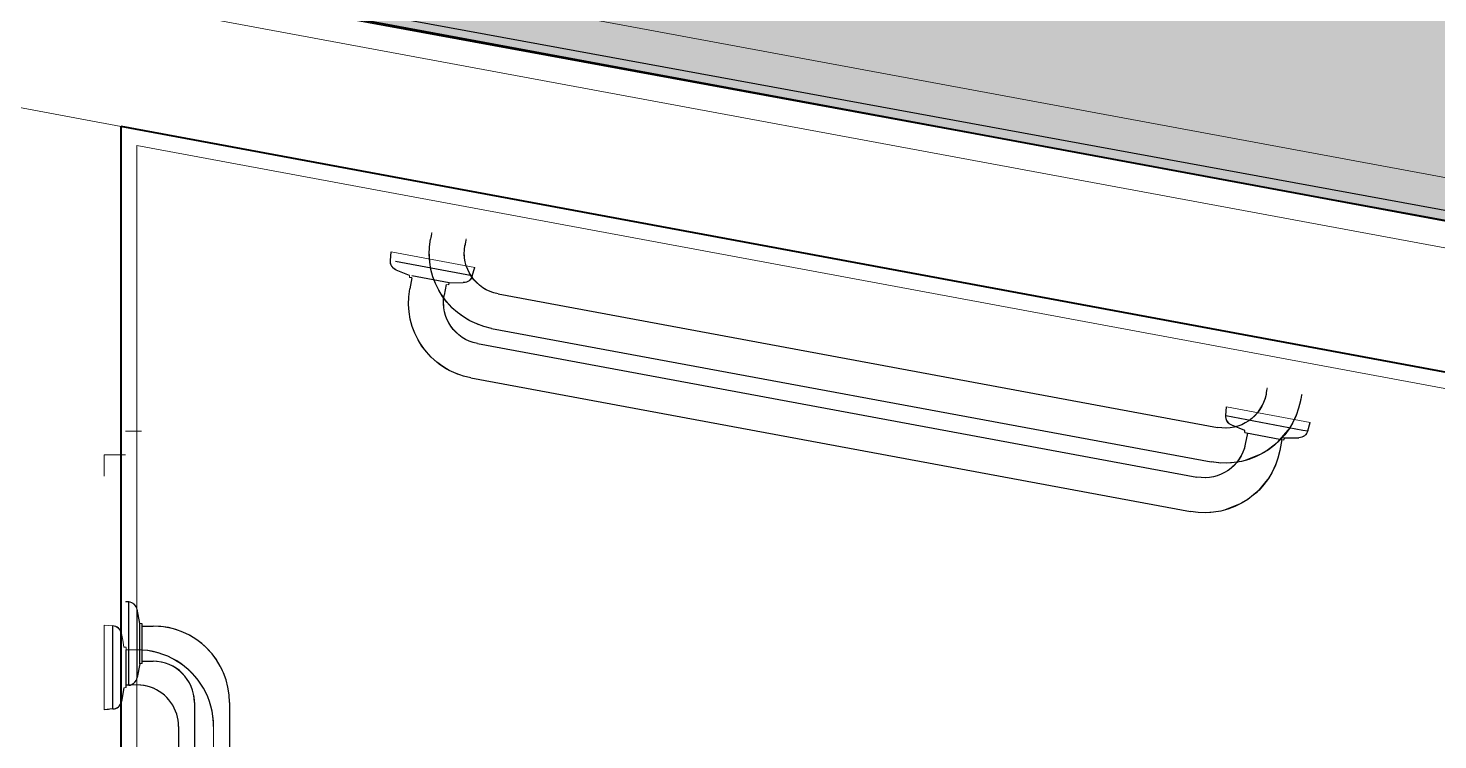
# Model space of a CAD drawing. Extents: x -14.2 to 52.3, y 3.7 to 90.9.
# Drawn here: x 28.805 to 30.132, y 26.571 to 27.241 of the extents above; entities that cross this region are included whole.
import ezdxf

# ---------------------------------------------------------------- set-up
doc = ezdxf.new("R2010")
doc.units = 0
for name, color, linetype in [('FOR_CONTROL', 2, 'Continuous'), ('limpo_PINI-PSG-PE-0102-LAZ-R00$0$PA_EXTE_3', 3, 'Continuous'), ('limpo_PINI-PSG-PE-0102-LAZ-R00$0$XR_ARQT', 7, 'Continuous'), ('XR_ARQT', 7, 'Continuous')]:
    doc.layers.add(name, color=color, linetype=linetype)
for name, color, linetype, lineweight, true_color in [('limpo_PINI-PSG-PE-0102-LAZ-R00$0$0-19', 7, 'Continuous', 25, 0x999999), ('limpo_PINI-PSG-PE-0102-LAZ-R00$0$0-8', 7, 'Continuous', 5, 0x999999), ('PA_VEGE_FOR_WEPA', 7, 'Continuous', 0, 0xffcf3d)]:
    doc.layers.add(name, color=color, linetype=linetype, lineweight=lineweight, true_color=true_color)
for name, color, linetype, lineweight in [('limpo_PINI-PSG-PE-0102-LAZ-R00$0$0-20', 7, 'Continuous', 5), ('limpo_PINI-PSG-PE-0102-LAZ-R00$0$A-DETL', 1, 'Continuous', 5), ('limpo_PINI-PSG-PE-0102-LAZ-R00$0$A-WALL', 1, 'Continuous', 5), ('limpo_PINI-PSG-PE-0102-LAZ-R00$0$A-WALL-FNSH', 1, 'Continuous', 40), ('limpo_PINI-PSG-PE-0102-LAZ-R00$0$LAYOUT_AMB_LAZ_dwg', 8, 'Continuous', 5)]:
    doc.layers.add(name, color=color, linetype=linetype, lineweight=lineweight)
doc.layers.add('PA_VEGE_AUX2', color=6, linetype='Continuous', plot=False)

# ---------------------------------------------------------------- blocks, each defined once
blk = doc.blocks.new('limpo_PINI-PSG-PE-0102-LAZ-R00$0$LAZ GERAL - PNE_dwg-25011385-009 - PRE - PAV_ LAZER - GERAL')
at = {"layer": 'limpo_PINI-PSG-PE-0102-LAZ-R00$0$0-19'}
for points in [[(7.5574, 2.2168), (7.5569, 2.2143), (7.5565, 2.2117), (7.5565, 2.2117)], [(7.5899, 2.2108), (7.5894, 2.2082), (7.5889, 2.2057), (7.5889, 2.2057)], [(7.6201, 2.1603), (7.6201, 2.1603), (8.2975, 2.0346), (8.2975, 2.0346)], [(7.614, 2.1278), (7.614, 2.1278), (8.2915, 2.0021), (8.2915, 2.0021)], [(8.3441, 2.0708), (8.3436, 2.0683), (8.3432, 2.0657), (8.3432, 2.0657)], [(8.3756, 2.0597), (8.3684, 2.0206), (8.3306, 1.9949), (8.2915, 2.0021)], [(8.3432, 2.0657), (8.3392, 2.0446), (8.3189, 2.0306), (8.2975, 2.0346)], [(8.3766, 2.0648), (8.3761, 2.0622), (8.3756, 2.0597), (8.3756, 2.0597)], [(7.2725, 1.8703), (7.2725, 1.8703), (7.2712, 1.8704), (7.2697, 1.8705)], [(7.2804, 1.863), (7.2795, 1.8669), (7.2764, 1.8698), (7.2722, 1.8703)], [(7.2725, 1.8655), (7.2725, 1.8655), (7.2725, 1.8703), (7.2725, 1.8703)], [(7.2725, 1.7919), (7.2725, 1.7919), (7.2725, 1.8655), (7.2725, 1.8655)], [(7.2804, 1.8593), (7.2804, 1.8593), (7.2804, 1.8633), (7.2804, 1.8633)], [(7.2829, 1.85), (7.2829, 1.85), (7.2804, 1.8633), (7.2804, 1.8633)], [(7.2804, 1.799), (7.2804, 1.799), (7.2804, 1.8593), (7.2804, 1.8593)], [(7.2829, 1.8478), (7.2829, 1.8478), (7.2829, 1.85), (7.2829, 1.85)], [(7.2849, 1.8497), (7.2849, 1.8497), (7.2829, 1.85), (7.2829, 1.85)], [(7.2829, 1.8119), (7.2829, 1.8119), (7.2829, 1.8478), (7.2829, 1.8478)], [(7.2849, 1.8475), (7.2849, 1.8475), (7.2849, 1.8497), (7.2849, 1.8497)], [(7.2849, 1.8475), (7.2849, 1.8475), (7.2953, 1.8475), (7.2953, 1.8475)], [(7.2849, 1.8122), (7.2849, 1.8122), (7.2849, 1.8475), (7.2849, 1.8475)], [(7.2829, 1.8119), (7.2829, 1.8119), (7.2804, 1.799), (7.2804, 1.799)], [(7.2849, 1.8122), (7.2849, 1.8122), (7.2829, 1.8119), (7.2829, 1.8119)], [(7.2849, 1.8145), (7.2849, 1.8145), (7.2953, 1.8145), (7.2953, 1.8145)], [(7.2725, 1.7919), (7.2725, 1.7919), (7.2712, 1.7918), (7.2697, 1.7916)], [(7.2725, 1.7919), (7.2764, 1.7919), (7.2795, 1.795), (7.2804, 1.799)], [(7.3342, 1.7756), (7.3342, 1.7756), (7.3342, 1.0865), (7.3342, 1.0865)], [(7.3672, 1.7756), (7.3672, 1.7756), (7.3672, 1.0865), (7.3672, 1.0865)]]:
    blk.add_open_spline(points, degree=3, dxfattribs=at)
for points in [[(7.614, 2.1278), (7.614, 2.1278), (7.5749, 2.1351), (7.5492, 2.1726), (7.5565, 2.2117)], [(7.6201, 2.1603), (7.6201, 2.1603), (7.599, 2.1642), (7.585, 2.1846), (7.5889, 2.2057)], [(7.3672, 1.7756), (7.3672, 1.7756), (7.3672, 1.8153), (7.3351, 1.8475), (7.2953, 1.8475)], [(7.3342, 1.7756), (7.3342, 1.7756), (7.3342, 1.797), (7.3167, 1.8145), (7.2953, 1.8145)]]:
    blk.add_open_spline(points, degree=3, knots=[0.3333333, 0.3333333, 0.3333333, 0.3333333, 0.3333333, 1, 1, 1, 1], dxfattribs=at)
at = {"layer": 'limpo_PINI-PSG-PE-0102-LAZ-R00$0$0-20', "flags": 128}
for points in [[(8.3768, 2.0659), (8.3756, 2.0597), (8.3746, 2.0552), (8.3728, 2.0491), (8.3689, 2.04), (8.3655, 2.0341), (8.3538, 2.0202), (8.3415, 2.011), (8.3209, 2.0027), (8.3108, 2.0012), (8.3007, 2.001), (8.2915, 2.0021), (7.614, 2.1278), (7.6011, 2.1315), (7.5912, 2.1362), (7.5843, 2.1408), (7.5766, 2.1474), (7.5712, 2.1534), (7.5659, 2.1608), (7.5619, 2.1683), (7.5584, 2.1773), (7.5566, 2.1845), (7.5554, 2.1935), (7.5553, 2.202), (7.5565, 2.2117), (7.5576, 2.2179)], [(7.59, 2.2119), (7.5889, 2.2057), (7.5883, 2.1998), (7.5885, 2.1946), (7.5889, 2.1912), (7.5899, 2.1873), (7.5916, 2.1829), (7.5937, 2.1788), (7.597, 2.1741), (7.6019, 2.169), (7.6043, 2.1671), (7.6078, 2.1648), (7.6124, 2.1626), (7.615, 2.1616), (7.6189, 2.1605), (7.6201, 2.1603), (8.2975, 2.0346), (8.306, 2.0339), (8.3125, 2.0347), (8.319, 2.0366), (8.3248, 2.0394), (8.3297, 2.0428), (8.3349, 2.0481), (8.3401, 2.0563), (8.3424, 2.0624), (8.3432, 2.0657), (8.3443, 2.0719)], [(7.3672, 1.0865), (7.3672, 1.7756), (7.366, 1.7889), (7.3631, 1.7996), (7.3599, 1.8072), (7.3549, 1.816), (7.35, 1.8224), (7.3436, 1.8289), (7.337, 1.8342), (7.3288, 1.8392), (7.322, 1.8424), (7.3133, 1.8452), (7.305, 1.8468), (7.2953, 1.8475), (7.2849, 1.8475), (7.2849, 1.8497), (7.2829, 1.85), (7.2816, 1.8566), (7.2804, 1.863), (7.2797, 1.865), (7.2787, 1.8667), (7.2775, 1.868), (7.2762, 1.869), (7.2746, 1.8697), (7.2734, 1.8701), (7.2725, 1.8703), (7.2693, 1.8705)], [(7.2693, 1.7916), (7.2725, 1.7919), (7.2746, 1.7922), (7.2776, 1.794), (7.2799, 1.7974), (7.2804, 1.799), (7.2829, 1.8119), (7.2849, 1.8122), (7.2849, 1.8145), (7.2953, 1.8145), (7.3012, 1.814), (7.3063, 1.8129), (7.3095, 1.8118), (7.3132, 1.8101), (7.3172, 1.8077), (7.3208, 1.8049), (7.3249, 1.8008), (7.329, 1.795), (7.3304, 1.7923), (7.332, 1.7884), (7.3334, 1.7835), (7.3339, 1.7808), (7.3342, 1.7768), (7.3342, 1.7756), (7.3342, 1.0865)]]:
    blk.add_lwpolyline(points, dxfattribs=at)
at = {"layer": 'limpo_PINI-PSG-PE-0102-LAZ-R00$0$0-8'}
blk.add_line((7.2843, 2.031), (7.2693, 2.031), dxfattribs=at)
blk = doc.blocks.new('limpo_PINI-PSG-PE-0102-LAZ-R00$0$LAYOUT_AMB_LAZ_dwg-2867451-5PPE_008_LAZER__P_A_0_09_')
at = {"color": 9, "lineweight": 5, "flags": 128}
for points in [[(38438, 21038.8), (38446.5, 21038.2), (38453, 21038.9), (38459.6, 21040.8), (38465.4, 21043.7), (38470.2, 21047.1), (38475.4, 21052.3), (38480.7, 21060.5), (38482.9, 21066.7), (38483.7, 21069.9), (38485.6, 21080.2), (38483.1, 21080.7), (38483.2, 21082.7), (38470.9, 21087.5), (38469.2, 21088.5), (38467.8, 21089.7), (38466.2, 21092), (38465.6, 21093.8), (38465.4, 21095.8), (38465.4, 21096.6), (38466.1, 21104.8), (38544.8, 21090.1), (38542.5, 21082.3), (38542.1, 21081.1), (38541.5, 21079.9), (38540.9, 21079), (38539.4, 21077.6), (38538.5, 21077), (38536.8, 21076.2), (38534.1, 21075.8), (38520.9, 21075.7), (38520, 21073.8), (38518, 21074.2), (38516.1, 21063.9), (38515.2, 21059.4), (38513.3, 21053.3), (38509.4, 21044.2), (38506, 21038.3), (38494.4, 21024.4), (38482, 21015.2), (38461.5, 21007), (38451.3, 21005.4), (38441.2, 21005.3), (38432, 21006.4), (37754.6, 21132.1), (37741.6, 21135.8), (37731.7, 21140.5), (37724.8, 21145), (37717.1, 21151.6), (37711.7, 21157.6), (37706.5, 21165), (37702.4, 21172.5), (37699, 21181.5), (37697.1, 21188.7), (37695.9, 21197.8), (37695.8, 21206.3), (37697, 21215.9), (37698.9, 21226.2), (37696.7, 21226.6), (37696.8, 21228.6), (37690.5, 21231.1), (37684.5, 21233.5), (37682.6, 21234.5), (37681.1, 21235.8), (37680.1, 21237.2), (37679.4, 21238.7), (37678.9, 21240.4), (37678.7, 21241.6), (37678.7, 21242.6), (37679.6, 21250.7), (37758.1, 21236.1), (37756.9, 21232.2)], [(37755.8, 21228.3), (37755.1, 21226.2), (37752.8, 21223.5), (37749, 21222), (37747.4, 21221.8), (37734.2, 21221.6), (37733.6, 21219.8), (37731.3, 21220.2), (37729.4, 21209.9), (37728.8, 21204), (37729, 21198.8), (37729.5, 21195.5), (37730.4, 21191.6), (37732.1, 21187.2), (37734.2, 21183.1), (37737.5, 21178.3), (37742.5, 21173.2), (37744.8, 21171.3), (37748.3, 21169.1), (37752.9, 21166.8), (37755.5, 21165.8), (37759.4, 21164.8), (37760.6, 21164.5)], [(37429.3, 21059.6), (37409.3, 21059.6), (37409.3, 21039.6)], [(37512.3, 20115.1), (37512.3, 20804.1), (37511, 20817.5), (37508.2, 20828.1), (37505, 20835.8), (37499.9, 20844.5), (37495, 20850.9), (37488.7, 20857.5), (37482, 20862.8), (37473.8, 20867.8), (37467.1, 20871), (37458.4, 20873.8), (37450.1, 20875.4), (37440.4, 20876.1), (37429.9, 20876.1), (37429.9, 20878.3), (37427.9, 20878.6), (37426.7, 20885.2), (37425.4, 20891.6), (37424.8, 20893.6), (37423.7, 20895.3), (37422.5, 20896.6), (37421.2, 20897.5), (37419.6, 20898.3), (37418.5, 20898.7), (37417.5, 20898.9), (37409.3, 20899.5), (37409.3, 20819.6), (37413.4, 20820.1)], [(37417.5, 20820.5), (37419.6, 20820.8), (37422.7, 20822.6), (37424.9, 20826), (37425.4, 20827.5), (37427.9, 20840.5), (37429.9, 20840.8), (37429.9, 20843.1), (37440.4, 20843.1), (37446.2, 20842.6), (37451.4, 20841.5), (37454.5, 20840.4), (37458.2, 20838.7), (37462.2, 20836.3), (37465.9, 20833.5), (37469.9, 20829.4), (37474.1, 20823.5), (37475.5, 20820.9), (37477.1, 20817), (37478.4, 20812.1), (37478.9, 20809.4), (37479.3, 20805.3), (37479.3, 20804.1)]]:
    blk.add_lwpolyline(points, dxfattribs=at)
at = {"color": 71, "lineweight": 25}
for points in [[(37678.7, 21242.6), (37678.7, 21242.6), (37679.6, 21250.7), (37679.6, 21250.7)], [(37684.5, 21233.5), (37680.7, 21235), (37678.5, 21238.6), (37678.7, 21242.8)], [(37755.8, 21228.3), (37755.8, 21228.3), (37683.4, 21241.7), (37683.4, 21241.7)], [(37755.8, 21228.3), (37755.8, 21228.3), (37758.1, 21236.1), (37758.1, 21236.1)], [(37696.8, 21228.6), (37696.8, 21228.6), (37684.2, 21233.5), (37684.2, 21233.5)], [(37698.9, 21226.2), (37698.9, 21226.2), (37696.7, 21226.6), (37696.7, 21226.6)], [(37698.9, 21226.2), (37698.9, 21226.2), (37697, 21215.9), (37697, 21215.9)], [(37734.2, 21221.6), (37734.2, 21221.6), (37699, 21228.2), (37699, 21228.2)], [(37755.8, 21228.3), (37755.1, 21224.4), (37751.4, 21221.9), (37747.4, 21221.8)], [(37731.3, 21220.2), (37731.3, 21220.2), (37729.4, 21209.9), (37729.4, 21209.9)], [(37733.6, 21219.8), (37733.6, 21219.8), (37734.2, 21221.6), (37734.2, 21221.6)], [(37734.2, 21221.6), (37734.2, 21221.6), (37747.4, 21221.8), (37747.4, 21221.8)], [(37760.6, 21164.5), (37760.6, 21164.5), (38438, 21038.8), (38438, 21038.8)], [(37754.6, 21132.1), (37754.6, 21132.1), (38432, 21006.4), (38432, 21006.4)], [(38465.4, 21096.6), (38465.4, 21096.6), (38466.1, 21104.8), (38466.1, 21104.8)], [(38470.9, 21087.5), (38467.4, 21089), (38465, 21092.6), (38465.5, 21096.8)], [(38465.4, 21096.6), (38465.4, 21096.6), (38537.8, 21083.1), (38537.8, 21083.1)], [(38542.5, 21082.3), (38542.5, 21082.3), (38544.8, 21090.1), (38544.8, 21090.1)], [(38483.2, 21082.7), (38483.2, 21082.7), (38470.9, 21087.5), (38470.9, 21087.5)], [(38483.1, 21080.7), (38483.1, 21080.7), (38483.2, 21082.7), (38483.2, 21082.7)], [(38483.1, 21080.7), (38483.1, 21080.7), (38517.8, 21074.2), (38517.8, 21074.2)], [(38485.6, 21080.2), (38485.6, 21080.2), (38483.7, 21069.9), (38483.7, 21069.9)], [(38542.5, 21082.3), (38541.5, 21078.4), (38538.2, 21075.9), (38534.1, 21075.8)], [(38537.8, 21083.1), (38537.8, 21083.1), (38542.5, 21082.3), (38542.5, 21082.3)], [(38516.1, 21063.9), (38508.9, 21024.8), (38471.1, 20999.1), (38432, 21006.4)], [(38483.7, 21069.9), (38479.8, 21048.9), (38459.4, 21034.9), (38438, 21038.8)], [(38518, 21074.2), (38518, 21074.2), (38516.1, 21063.9), (38516.1, 21063.9)], [(38517.8, 21074.2), (38517.8, 21074.2), (38520, 21073.8), (38520, 21073.8)], [(38518.4, 21076.1), (38518.4, 21076.1), (38520.9, 21075.7), (38520.9, 21075.7)], [(38520, 21073.8), (38520, 21073.8), (38520.9, 21075.7), (38520.9, 21075.7)], [(38520.9, 21075.7), (38520.9, 21075.7), (38534.1, 21075.8), (38534.1, 21075.8)], [(37425.4, 20891.6), (37424.6, 20895.5), (37421.5, 20898.3), (37417.2, 20898.9)], [(37417.5, 20894.1), (37417.5, 20894.1), (37417.5, 20898.9), (37417.5, 20898.9)], [(37417.5, 20820.5), (37417.5, 20820.5), (37417.5, 20894.1), (37417.5, 20894.1)], [(37429.9, 20878.3), (37429.9, 20878.3), (37427.9, 20878.6), (37427.9, 20878.6)], [(37429.9, 20840.8), (37429.9, 20840.8), (37429.9, 20876.1), (37429.9, 20876.1)], [(37477.5, 20865.7), (37466.7, 20872.3), (37454, 20876.1), (37440.4, 20876.1)], [(37427.9, 20840.5), (37427.9, 20840.5), (37425.4, 20827.5), (37425.4, 20827.5)], [(37477.5, 20815.6), (37472.6, 20831.5), (37457.8, 20843.1), (37440.4, 20843.1)], [(37417.5, 20820.5), (37421.5, 20820.5), (37424.6, 20823.6), (37425.4, 20827.5)], [(37417.5, 20820.5), (37417.5, 20820.5), (37409.3, 20819.6), (37409.3, 20819.6)], [(37479.3, 20804.1), (37479.3, 20804.1), (37479.3, 20115.1), (37479.3, 20115.1)]]:
    blk.add_open_spline(points, degree=3, dxfattribs=at)
for points, knots in [([(37754.6, 21132.1), (37754.6, 21132.1), (37715.5, 21139.4), (37689.7, 21176.8), (37697, 21215.9)], [0.3333333, 0.3333333, 0.3333333, 0.3333333, 0.3333333, 1, 1, 1, 1]), ([(37760.6, 21164.5), (37760.6, 21164.5), (37739.5, 21168.5), (37725.5, 21188.8), (37729.4, 21209.9)], [0.3333333, 0.3333333, 0.3333333, 0.3333333, 0.3333333, 1, 1, 1, 1]), ([(37512.3, 20804.1), (37512.3, 20804.1), (37512.3, 20830.3), (37498.4, 20853.1), (37477.5, 20865.7)], [0.3333333, 0.3333333, 0.3333333, 0.3333333, 0.3333333, 0.771679, 0.771679, 0.771679, 0.771679]), ([(37479.3, 20804.1), (37479.3, 20804.1), (37479.3, 20808.1), (37478.7, 20812), (37477.5, 20815.6)], [0.3333333, 0.3333333, 0.3333333, 0.3333333, 0.3333333, 0.4573473, 0.4573473, 0.4573473, 0.4573473])]:
    blk.add_open_spline(points, degree=3, knots=knots, dxfattribs=at)
blk = doc.blocks.new('limpo_PINI-PSG-PE-0102-LAZ-R00$0$A$C745163c0')
at = {"layer": 'limpo_PINI-PSG-PE-0102-LAZ-R00$0$A-DETL', "color": 1}
blk.add_line((18504.6, 4970.6), (11214.5, 6323.5), dxfattribs=at)
at = {"layer": 'limpo_PINI-PSG-PE-0102-LAZ-R00$0$A-WALL', "color": 170, "lineweight": 40}
for p, q in [((18494.1, 4998), (14155.5, 5803.1)), ((14810, -600.1), (14810, 5539.3)), ((18468.6, 4860.3), (14810, 5539.3))]:
    blk.add_line(p, q, dxfattribs=at)
at = {"layer": 'limpo_PINI-PSG-PE-0102-LAZ-R00$0$A-WALL', "color": 50}
blk.add_line((14810, 5539.3), (14670, 5565.3), dxfattribs=at)
at = {"layer": 'limpo_PINI-PSG-PE-0102-LAZ-R00$0$A-WALL-FNSH', "lineweight": 5}
for p, q in [((18535, 5031.1), (14148.1, 5845.2)), ((14825, 5521.2), (18080, 4917.2)), ((14825, -585.1), (14825, 5521.2))]:
    blk.add_line(p, q, dxfattribs=at)
at = {"layer": 'limpo_PINI-PSG-PE-0102-LAZ-R00$0$LAYOUT_AMB_LAZ_dwg', "color": 9}
blk.add_blockref('limpo_PINI-PSG-PE-0102-LAZ-R00$0$LAYOUT_AMB_LAZ_dwg-2867451-5PPE_008_LAZER__P_A_0_09_', (-22615.1, -15829.6), dxfattribs=at)
blk = doc.blocks.new('limpo_PINI-PSG-PE-0102-LAZ-R00')
at = {"layer": 'limpo_PINI-PSG-PE-0102-LAZ-R00$0$XR_ARQT', "xscale": 0.001000000000038553, "yscale": 0.001000000000038553, "zscale": 0.001000000000038553}
blk.add_blockref('limpo_PINI-PSG-PE-0102-LAZ-R00$0$A$C745163c0', (14.124, 21.592), dxfattribs=at)
at = {"layer": 'limpo_PINI-PSG-PE-0102-LAZ-R00$0$PA_EXTE_3'}
blk.add_lwpolyline([(30.1384, 29.3718, 0.276136), (28.1587, 29.4486), (25.3433, 27.9402), (32.6331, 26.6025), (32.6331, 27.2322, 0.256132), (32.1709, 28.0753)], format="xyb", close=True, dxfattribs=at)
at = {"layer": 'limpo_PINI-PSG-PE-0102-LAZ-R00$0$XR_ARQT'}
blk.add_blockref('limpo_PINI-PSG-PE-0102-LAZ-R00$0$LAZ GERAL - PNE_dwg-25011385-009 - PRE - PAV_ LAZER - GERAL', (21.6689, 24.8134), dxfattribs=at)

msp = doc.modelspace()

# ---------------------------------------------------------------- hatches: boundary and pattern name
at = {"layer": 'PA_VEGE_FOR_WEPA', "transparency": 33554687}
h = msp.add_hatch(color=256, dxfattribs=at)
h.dxf.hatch_style = 1
edge = h.paths.add_edge_path()
edge.add_line((28.8574, 28.2756), (27.8921, 27.4725))
edge.add_line((27.8921, 27.4725), (32.6331, 26.6025))
edge.add_line((32.6331, 26.6025), (32.6331, 27.2322))
edge.add_arc((31.6331, 27.2322), 1, 360, 360.7823)
edge.add_line((32.633, 27.2458), (28.8574, 28.2756))

# ---------------------------------------------------------------- linework, layer by layer
at = {"layer": 'FOR_CONTROL'}
msp.add_lwpolyline([(28.8574, 28.2756), (27.8921, 27.4725), (32.6331, 26.6025), (32.6331, 27.2322, 0.003413), (32.633, 27.2458)], format="xyb", close=True, dxfattribs=at)
at = {"layer": 'PA_VEGE_AUX2'}
msp.add_lwpolyline([(30.1384, 29.3718, 0.276136), (28.1587, 29.4486), (25.3433, 27.9402), (32.6331, 26.6025), (32.6331, 27.2322, 0.256132), (32.1709, 28.0753)], format="xyb", close=True, dxfattribs=at)

# ---------------------------------------------------------------- next in the draw order: block references
at = {"layer": 'XR_ARQT'}
msp.add_blockref('limpo_PINI-PSG-PE-0102-LAZ-R00', (-0.0418, 0.017), dxfattribs=at)

doc.saveas('drawing.dxf')
